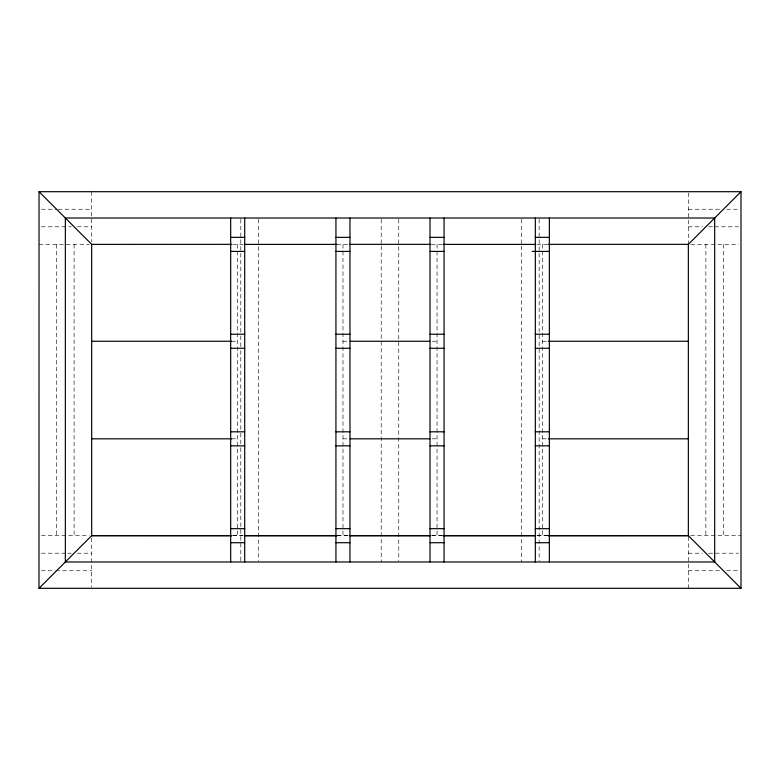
<?xml version="1.0" encoding="UTF-8"?>
<svg xmlns="http://www.w3.org/2000/svg" width="780" height="780" viewBox="0 0 780 780"><rect width="100%" height="100%" fill="white"/><g stroke="black" fill="none" stroke-linecap="round" stroke-linejoin="round"><path stroke-width="0.58" stroke-dasharray="3.9 2.92" d="M41.389 209.245L56.95 209.245M58.149 209.245L91.65 209.245M688.321 209.245L721.822 209.245M726.609 209.245L738.572 209.245M41.389 226.795L71.302 226.795M77.288 226.795L91.65 226.795M688.321 226.795L702.673 226.795M708.659 226.795L713.447 226.795M714.646 226.795L738.572 226.795M39 244.345L89.252 244.345M232.82 244.384L243.155 244.345M336.931 244.384L348.611 244.345M431.389 244.345L443.098 244.384M536.816 244.345L548.428 244.384M690.709 244.345L738.572 244.345M231.601 341.25L237.685 341.25M342.985 341.25L347.802 341.25M432.218 341.25L437.044 341.25M542.344 341.25L548.428 341.25M231.601 438.828L237.685 438.828M342.985 438.828L347.802 438.828M432.218 438.828L437.044 438.828M542.344 438.828L548.428 438.828M41.389 535.655L89.252 535.655M232.898 535.655L243.155 535.655M337.418 535.655L348.611 535.655M431.389 535.655L442.543 535.655M536.816 535.655L548.321 535.655M690.709 535.655L740.971 535.655M232.82 535.694L242.531 535.694M336.931 535.694L347.802 535.694M432.218 535.694L443.098 535.694M537.498 535.694L548.428 535.694M41.389 553.205L66.524 553.205M67.714 553.205L71.302 553.205M77.288 553.205L91.65 553.205M688.321 553.205L702.673 553.205M708.659 553.205L738.572 553.205M41.389 570.755L54.551 570.755M55.75 570.755L91.65 570.755M688.321 570.755L721.822 570.755M726.609 570.755L738.572 570.755M723.421 244.345L723.421 535.655M705.871 244.345L705.871 535.655M688.321 192.865L688.321 244.345M688.321 536.825L688.321 588.305M542.344 244.384L542.344 535.694M539.155 219.219L539.155 560.781M521.606 219.219L521.606 244.754M521.606 245.973L521.606 561.98M437.044 244.384L437.044 535.694M398.755 219.219L398.755 560.781M381.206 219.219L381.206 244.754M381.206 245.973L381.206 561.98M342.985 244.384L342.985 535.694M258.365 219.219L258.365 560.781M240.815 219.219L240.815 334.698M240.815 335.917L240.815 349.284M240.815 350.503L240.815 431.935M240.815 433.144L240.815 446.521M240.815 447.73L240.815 561.98M237.685 244.384L237.685 535.694M91.65 191.695L91.65 242.005M91.65 537.995L91.65 587.135M74.1 244.345L74.1 535.655M56.55 244.345L56.55 535.655"/><path stroke-width="1.17" d="M39.029 588.305L91.679 535.655L91.679 244.345L39.029 191.695L39 588.305L741 588.305L741 191.695L39 191.695M741 588.305L688.35 535.655L688.35 244.345L741 191.695M230.675 237.364L244.705 237.364M335.936 237.364L349.966 237.364M430.024 237.364L444.064 237.364M535.324 237.364L549.364 237.364M91.679 244.384L231.718 244.345M244.949 244.384L336.931 244.384M349.83 244.345L430.199 244.345M443.098 244.384L535.08 244.384M548.321 244.345L688.35 244.345M230.675 251.404L244.705 251.404M335.936 251.404L349.966 251.404M430.024 251.404L444.064 251.404M532.165 251.404L549.364 251.404M230.675 334.23L244.705 334.23M335.936 334.23L349.966 334.23M430.024 334.23L444.064 334.23M535.324 334.23L549.364 334.23M91.679 341.25L231.601 341.25M350.22 341.25L429.809 341.25M548.428 341.25L688.35 341.25M230.675 348.27L244.705 348.27M335.936 348.27L349.966 348.27M430.024 348.27L444.064 348.27M535.324 348.27L549.364 348.27M230.675 431.808L244.705 431.808M335.936 431.808L349.966 431.808M430.024 431.808L444.064 431.808M535.324 431.808L549.364 431.808M91.679 438.828L231.601 438.828M350.22 438.828L429.809 438.828M548.428 438.828L688.35 438.828M230.675 445.848L244.705 445.848M335.936 445.848L349.966 445.848M430.024 445.848L444.064 445.848M535.324 445.848L549.364 445.848M230.675 528.674L244.705 528.674M335.936 528.674L349.966 528.674M430.024 528.674L444.064 528.674M535.324 528.674L549.364 528.674M231.718 535.655L91.679 535.655L231.601 535.694M245.115 535.655L336.443 535.655M349.83 535.655L430.199 535.655M443.596 535.655L534.924 535.655M548.321 535.655L688.35 535.655L548.428 535.694M244.949 535.694L336.931 535.694M350.22 535.694L429.809 535.694M443.098 535.694L535.08 535.694M230.675 542.714L244.705 542.714M335.936 542.714L349.966 542.714M430.024 542.714L444.064 542.714M535.324 542.714L549.364 542.714M549.364 218.02L549.364 561.98M535.324 218.02L535.324 561.98M444.064 218.02L444.064 561.98M430.024 218.02L430.024 561.98M349.966 218.02L349.966 561.98M335.936 218.02L335.936 561.98M244.705 218.02L244.705 561.98M230.675 218.02L230.675 561.98M714.675 218.02L65.354 218.02L65.354 561.98L714.675 561.98L714.675 218.02"/></g></svg>
